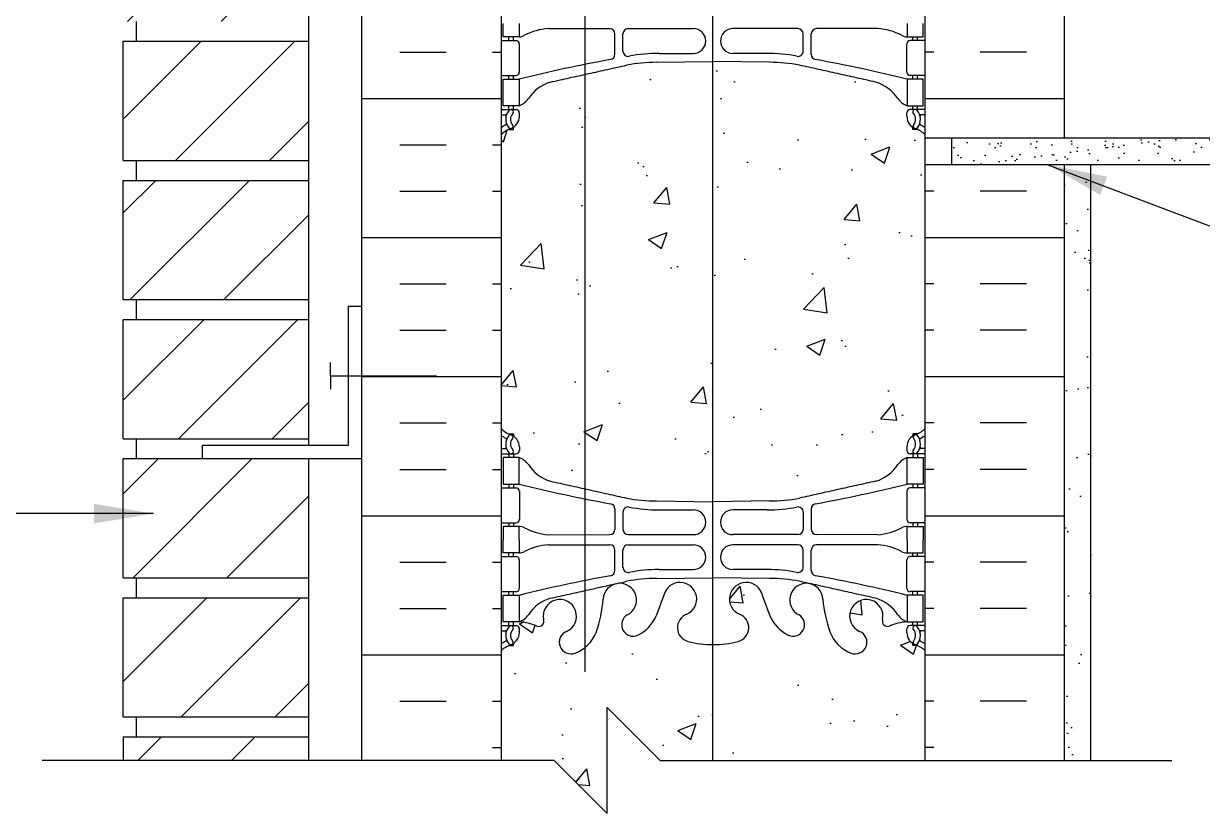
# Model space of a CAD drawing. Header units: inches. Extents: x 170.9 to 228.2, y 99.5 to 181.2.
# Drawn here: x 183.53 to 205.76, y 134.2 to 149.1 of the extents above; entities that cross this region are included whole.
import ezdxf

# ---------------------------------------------------------------- set-up
doc = ezdxf.new("R2010")
doc.units = ezdxf.units.IN
doc.header["$LTSCALE"] = 0.5
doc.header["$MEASUREMENT"] = 0
for name, color, linetype in [('HATCH', 12, 'Continuous'), ('line25', 2, 'Continuous'), ('LINE3', 3, 'Continuous'), ('LINE50', 5, 'Continuous'), ('LINE9', 9, 'Continuous'), ('TEXT', 4, 'Continuous'), ('Web_Edge', 9, 'Continuous')]:
    doc.layers.add(name, color=color, linetype=linetype)
doc.styles.add('DIM', font='romans.shx', dxfattribs={"width": 0.7})
doc.dimstyles.new('ext_12', dxfattribs={"dimscale": 12, "dimtxt": 0.075, "dimasz": 0.09375, "dimexe": 0.09375, "dimexo": 0.0625, "dimgap": 0.0625, "dimtad": 1, "dimdec": 1, "dimzin": 2, "dimdsep": 46, "dimlunit": 4, "dimtxsty": 'DIM', "dimcen": 0.09, "dimdle": 0.09375, "dimclrt": 4, "dimadec": 0, "dimazin": 0, "dimtfac": 1, "dimtdec": 1, "dimtmove": 2, "dimatfit": 3, "dimfxl": 1, "dimfrac": 2, "dimtolj": 1, "dimtzin": 0, "dimarcsym": 0})

msp = doc.modelspace()

# ---------------------------------------------------------------- hatches: boundary and pattern name
at = {"layer": 'HATCH'}
h = msp.add_hatch(dxfattribs=at)
h.set_pattern_fill('AR-CONC', color=256, scale=0.5)
h.set_pattern_definition([(50, (0, 0), (3.5863, -0.31376), [0.375, -4.125]), (355, (0, 0), (-0.693757, 3.76096), [0.3, -3.3]), (100.4514, (0.299, -0.026), (2.892544, 3.4472), [0.3187, -3.50571]), (46.1842, (0, 1), (5.33621, -0.827596), [0.5625, -6.1875]), (96.6356, (0.4447, 0.931), (4.67331, 4.87059), [0.47805, -5.25857]), (351.1842, (0, 1), (4.67331, 4.87059), [0.45, -4.95]), (21, (0.5, 0.75), (2.984535, -2.013094), [0.375, -4.125]), (326, (0.5, 0.75), (1.216577, 3.62575), [0.3, -3.3]), (71.4514, (0.7487, 0.5822), (4.20111, 1.612656), [0.3187, -3.50571]), (37.5, (0, 0), (0.060799, 1.664469), [0, -3.26, 0, -3.35, 0, -3.3125]), (7.5, (0, 0), (1.315348, 1.972059), [0, -1.91, 0, -3.185, 0, -1.2625]), (327.5, (-1.115, 0), (2.669112, -0.1127744), [0, -1.25, 0, -3.9, 0, -5.175]), (317.5, (-1.615, 0), (2.91593, 0.500525), [0, -1.625, 0, -2.59, 0, -3.675])])
edge = h.paths.add_edge_path()
edge.add_line((200.531, 180.198), (195.531, 180.198))
edge.add_line((195.531, 180.198), (194.531, 181.198))
edge.add_line((194.531, 181.198), (194.531, 179.198))
edge.add_line((194.531, 179.198), (193.531, 180.198))
edge.add_line((193.531, 180.198), (192.531, 180.198))
edge.add_line((192.531, 180.198), (192.531, 177.39))
edge.add_arc((192.877, 177.751), 0.5, 226.2109, 246.4218)
edge.add_line((192.677, 177.293), (192.767, 177.293))
edge.add_line((192.767, 177.293), (192.767, 177.251))
edge.add_arc((192.627, 177.044), 0.25, 0, 55.9442, ccw=False)
edge.add_line((192.877, 177.044), (192.877, 176.976))
edge.add_arc((192.814, 176.976), 0.0625, -90, 0, ccw=False)
edge.add_line((192.814, 176.914), (192.767, 176.914))
edge.add_line((192.767, 176.914), (192.767, 176.844))
edge.add_line((192.767, 176.844), (192.872, 176.844))
edge.add_arc((192.749, 176.501), 0.364, 32.0424, 70.3387, ccw=False)
edge.add_arc((193.672, 177.112), 0.743, 214.228, 253.8107)
edge.add_spline(control_points=[(193.465, 176.398), (194.902, 176.078)], knot_values=[0, 0, 1, 1], degree=1, periodic=0)
edge.add_arc((195.459, 179.009), 2.984, 259.2546, 270.0995)
edge.add_line((195.464, 176.026), (196.531, 176.01))
edge.add_line((196.531, 176.01), (197.597, 176.026))
edge.add_arc((197.602, 179.009), 2.984, 269.9005, 280.7454)
edge.add_spline(control_points=[(198.159, 176.078), (199.596, 176.398)], knot_values=[0, 0, 1, 1], degree=1, periodic=0)
edge.add_arc((199.389, 177.112), 0.743, 286.1893, 325.772)
edge.add_arc((200.312, 176.501), 0.364, 109.6613, 147.9576, ccw=False)
edge.add_line((200.19, 176.844), (200.295, 176.844))
edge.add_line((200.295, 176.844), (200.295, 176.914))
edge.add_line((200.295, 176.914), (200.247, 176.914))
edge.add_arc((200.247, 176.976), 0.0625, 180, 270, ccw=False)
edge.add_line((200.185, 176.976), (200.185, 177.044))
edge.add_arc((200.435, 177.044), 0.25, 124.0558, 180, ccw=False)
edge.add_line((200.295, 177.251), (200.295, 177.293))
edge.add_line((200.295, 177.293), (200.385, 177.293))
edge.add_arc((200.185, 177.751), 0.5, 293.5782, 313.7891)
edge.add_line((200.531, 177.39), (200.531, 180.198))
h.paths.add_polyline_path([(200.346, 170.699, -0.6), (200.446, 170.699), (200.531, 170.438), (200.531, 171.198), (200.531, 173.198, 0.088416), (200.385, 173.295), (200.295, 173.295), (200.295, 173.337, -0.249069), (200.185, 173.544), (200.185, 173.611, -0.414214), (200.247, 173.674), (200.295, 173.674), (200.295, 173.744), (200.19, 173.744, 0.085348), (199.86, 173.668, -0.669601), (199.728, 173.788, 2.087231), (199.294, 173.564, -1), (199.13, 173.155, -0.21345), (198.738, 173.544, -0.068226), (198.602, 174.172, 1.753171), (198.151, 173.876, -0.940793), (197.948, 173.492, -0.173075), (197.602, 173.859), (197.459, 174.246, 1.612474), (197.028, 173.886, -0.734872), (197.005, 173.375, -0.068475), (196.531, 173.313, -0.068475), (196.056, 173.375, -0.734872), (196.033, 173.886, 1.612474), (195.602, 174.246), (195.459, 173.859, -0.173075), (195.113, 173.492, -0.940793), (194.91, 173.876, 1.753171), (194.459, 174.172, -0.068226), (194.323, 173.544, -0.21345), (193.931, 173.155, -1), (193.767, 173.564, 2.087231), (193.334, 173.788, -0.669601), (193.201, 173.668, 0.085348), (192.872, 173.744), (192.767, 173.744), (192.767, 173.674), (192.814, 173.674, -0.414214), (192.877, 173.611), (192.877, 173.544, -0.249069), (192.767, 173.337), (192.767, 173.295), (192.677, 173.295, 0.088416), (192.531, 173.198), (192.531, 171.198), (192.531, 170.438), (192.616, 170.699, -0.6), (192.716, 170.699), (192.765, 170.549), (192.891, 170.549, -0.414214), (192.941, 170.499), (192.941, 170.469), (193.041, 170.469), (193.041, 168.867, -0.380397), (193.334, 168.572, 2.087231), (193.767, 168.797, -1), (193.931, 169.206, -0.21345), (194.323, 168.816, -0.068226), (194.459, 168.189, 1.753171), (194.91, 168.485, -0.940793), (195.113, 168.868, -0.173075), (195.459, 168.502), (195.602, 168.115, 1.612474), (196.033, 168.474, -0.734872), (196.056, 168.986, -0.068475), (196.531, 169.048, -0.068475), (197.005, 168.986, -0.734872), (197.028, 168.474, 1.612474), (197.459, 168.115), (197.602, 168.502, -0.173075), (197.948, 168.868, -0.940793), (198.151, 168.485, 1.753171), (198.602, 168.189, -0.068226), (198.738, 168.816, -0.21345), (199.13, 169.206, -1), (199.294, 168.797, 2.087231), (199.728, 168.572, -0.380392), (200.021, 168.867), (200.021, 170.469), (200.121, 170.469), (200.121, 170.499, -0.414214), (200.171, 170.549), (200.297, 170.549)])
h.paths.add_polyline_path([(212.178, 163.688), (200.531, 163.688, 0.108896), (200.49, 163.651, 0.520567), (200.243, 163.651, 0.44555), (200.031, 163.636, 0.44555), (199.818, 163.651, 0.520567), (199.571, 163.651, 0.520567), (199.36, 163.651, 0.520567), (198.994, 163.651, 0.520567), (198.804, 163.651, 0.449497), (198.484, 163.681, 1.097989), (198.442, 163.651, 0.529424), (198.073, 163.656, 0.520567), (197.883, 163.656, 0.520567), (197.531, 163.649, 0.520567), (197.179, 163.656, 0.520567), (196.989, 163.656, 0.529424), (196.619, 163.651, 1.097989), (196.577, 163.681, 0.449497), (196.257, 163.651, 0.520567), (196.067, 163.651, 0.520567), (195.701, 163.651, 0.520567), (195.49, 163.651, 0.520567), (195.243, 163.651, 0.44555), (195.031, 163.636, 0.520567), (194.679, 163.643, 0.520567), (194.489, 163.643, 0.529424), (194.119, 163.638, 1.097989), (194.077, 163.669, 0.449497), (193.757, 163.638, 0.520567), (193.567, 163.638, 0.520567), (193.201, 163.638, 0.36457), (193.041, 163.681), (193.041, 162.51), (193.161, 162.31), (193.161, 162.198), (193.161, 162.085), (193.041, 161.885), (193.041, 160.483, -0.36457), (193.201, 160.44, -0.520567), (193.567, 160.44, -0.520567), (193.757, 160.44, -0.449497), (194.077, 160.47, -0.974643), (194.123, 160.445, -0.520567), (194.489, 160.445, -0.520567), (194.679, 160.445, -0.520567), (195.031, 160.438, -0.44555), (195.243, 160.452, -0.520567), (195.49, 160.452, -0.520567), (195.701, 160.452, -0.520567), (196.067, 160.452, -0.520567), (196.257, 160.452, -0.449497), (196.577, 160.483, -0.974643), (196.623, 160.457, -0.520567), (196.989, 160.457, -0.520567), (197.179, 160.457, -0.520567), (197.531, 160.45, -0.520567), (197.883, 160.457, -0.520567), (198.073, 160.457, -0.520567), (198.439, 160.457, -0.974643), (198.484, 160.483, -0.449497), (198.804, 160.452, -0.520567), (198.994, 160.452, -0.520567), (199.36, 160.452, -0.520567), (199.571, 160.452, -0.520567), (199.818, 160.452, -0.44555), (200.031, 160.438, -0.44555), (200.243, 160.452, -0.520567), (200.49, 160.452, -0.108896), (200.531, 160.49), (200.531, 160.938), (212.178, 160.938), (212.178, 161.054), (213.178, 162.054), (211.178, 162.054), (212.178, 163.054)])
h.paths.add_polyline_path([(200.021, 163.979, 0.268138), (199.859, 164.127), (193.202, 164.127, 0.268156), (193.041, 163.979), (193.041, 163.681, -0.36457), (193.201, 163.638, -0.520567), (193.567, 163.638, -0.520567), (193.757, 163.638, -0.449497), (194.077, 163.669, -0.974643), (194.123, 163.643, -0.520567), (194.489, 163.643, -0.520567), (194.679, 163.643, -0.520567), (195.031, 163.636, -0.44555), (195.243, 163.651, -0.520567), (195.49, 163.651, -0.520567), (195.701, 163.651, -0.520567), (196.067, 163.651, -0.520567), (196.257, 163.651, -0.449497), (196.577, 163.681, -0.974643), (196.623, 163.656, -0.520567), (196.989, 163.656, -0.520567), (197.179, 163.656, -0.520567), (197.531, 163.649, -0.520567), (197.883, 163.656, -0.520567), (198.073, 163.656, -0.520567), (198.439, 163.656, -0.974643), (198.484, 163.681, -0.449497), (198.804, 163.651, -0.520567), (198.994, 163.651, -0.520567), (199.36, 163.651, -0.520567), (199.571, 163.651, -0.520567), (199.818, 163.651, -0.4142), (200.021, 163.648)])
h.paths.add_polyline_path([(196.454, 164.689), (196.454, 165.53, 0.225652), (196.079, 165.905), (193.416, 165.905, 0.225652), (193.041, 165.53), (193.041, 164.689, 0.225652), (193.416, 164.314), (196.079, 164.314, 0.225652)])
h.paths.add_polyline_path([(200.021, 165.53, 0.225652), (199.646, 165.905), (196.982, 165.905, 0.225652), (196.607, 165.53), (196.607, 164.689, 0.225652), (196.982, 164.314), (199.646, 164.314, 0.225652), (200.021, 164.689)])
h.paths.add_polyline_path([(200.021, 167.312, 0.225652), (199.646, 167.687), (196.982, 167.687, 0.225652), (196.607, 167.312), (196.607, 166.471, 0.225652), (196.982, 166.096), (199.646, 166.096, 0.225652), (200.021, 166.471)])
h.paths.add_polyline_path([(196.454, 167.312, 0.225652), (196.079, 167.687), (193.416, 167.687, 0.225652), (193.041, 167.312), (193.041, 166.471, 0.225652), (193.416, 166.096), (196.079, 166.096, 0.225652), (196.454, 166.471)])
h.paths.add_polyline_path([(196.454, 157.924, 0.225652), (196.079, 158.299), (193.416, 158.299, 0.225652), (193.041, 157.924), (193.041, 157.084, 0.225652), (193.416, 156.709), (196.079, 156.709, 0.225652), (196.454, 157.084)])
h.paths.add_polyline_path([(196.454, 158.865), (196.454, 159.706, 0.225652), (196.079, 160.081), (193.416, 160.081, 0.225652), (193.041, 159.706), (193.041, 158.865, 0.225652), (193.416, 158.49), (196.079, 158.49, 0.225652)])
h.paths.add_polyline_path([(200.021, 159.706, 0.225652), (199.646, 160.081), (196.982, 160.081, 0.225652), (196.607, 159.706), (196.607, 158.865, 0.225652), (196.982, 158.49), (199.646, 158.49, 0.225652), (200.021, 158.865)])
h.paths.add_polyline_path([(200.021, 157.924, 0.225652), (199.646, 158.299), (196.982, 158.299, 0.225652), (196.607, 157.924), (196.607, 157.084, 0.225652), (196.982, 156.709), (199.646, 156.709, 0.225652), (200.021, 157.084)])
h.paths.add_polyline_path([(200.531, 153.198), (200.531, 153.957), (200.446, 153.696, -0.6), (200.346, 153.696), (200.297, 153.846), (200.171, 153.846, -0.414214), (200.121, 153.896), (200.121, 153.926), (200.021, 153.926), (200.021, 155.528, -0.380392), (199.728, 155.823, 2.087231), (199.294, 155.598, -1), (199.13, 155.19, -0.21345), (198.738, 155.579, -0.069923), (198.601, 156.223, 1.702394), (198.151, 155.91, -0.940793), (197.948, 155.527, -0.173075), (197.602, 155.893), (197.459, 156.28, 1.612474), (197.028, 155.921, -0.734872), (197.005, 155.41, -0.068475), (196.531, 155.348, -0.068475), (196.056, 155.41, -0.734872), (196.033, 155.921, 1.612474), (195.602, 156.28), (195.459, 155.893, -0.173075), (195.113, 155.527, -0.940793), (194.91, 155.91, 1.702394), (194.46, 156.223, -0.069923), (194.323, 155.579, -0.21345), (193.931, 155.19, -1), (193.767, 155.598, 2.087231), (193.334, 155.823, -0.380397), (193.041, 155.528), (193.041, 153.926), (192.941, 153.926), (192.941, 153.896, -0.414214), (192.891, 153.846), (192.765, 153.846), (192.716, 153.696, -0.6), (192.616, 153.696), (192.531, 153.957), (192.531, 153.198), (192.531, 151.198, 0.088416), (192.677, 151.1), (192.767, 151.1), (192.767, 151.059, -0.249069), (192.877, 150.851), (192.877, 150.784, -0.414214), (192.814, 150.721), (192.767, 150.721), (192.767, 150.651), (192.872, 150.651, 0.085348), (193.201, 150.727, -0.669601), (193.334, 150.607, 2.087231), (193.767, 150.831, -1), (193.931, 151.24, -0.21345), (194.323, 150.851, -0.069923), (194.46, 150.207, 1.702394), (194.91, 150.52, -0.940793), (195.113, 150.903, -0.173075), (195.459, 150.536), (195.602, 150.149, 1.612474), (196.033, 150.509, -0.734872), (196.056, 151.02, -0.068475), (196.531, 151.082, -0.068475), (197.005, 151.02, -0.734872), (197.028, 150.509, 1.612474), (197.459, 150.149), (197.602, 150.536, -0.173075), (197.948, 150.903, -0.940793), (198.151, 150.52, 1.702394), (198.601, 150.207, -0.069923), (198.738, 150.851, -0.21345), (199.13, 151.24, -1), (199.294, 150.831, 2.087231), (199.728, 150.607, -0.669601), (199.86, 150.727, 0.085348), (200.19, 150.651), (200.295, 150.651), (200.295, 150.721), (200.247, 150.721, -0.414214), (200.185, 150.784), (200.185, 150.851, -0.249069), (200.295, 151.059), (200.295, 151.1), (200.385, 151.1, 0.088416), (200.531, 151.198)])
h.paths.add_polyline_path([(200.531, 137.266, 0.088416), (200.385, 137.364), (200.295, 137.364), (200.295, 137.405, -0.249069), (200.185, 137.613), (200.185, 137.68, -0.414214), (200.247, 137.743), (200.295, 137.743), (200.295, 137.813), (200.19, 137.813, 0.085348), (199.86, 137.737, -0.669601), (199.728, 137.857, 2.087231), (199.294, 137.633, -1), (199.13, 137.224, -0.21345), (198.738, 137.613, -0.069923), (198.601, 138.257, 1.702394), (198.151, 137.944, -0.940793), (197.948, 137.561, -0.173075), (197.602, 137.928), (197.459, 138.315, 1.612474), (197.028, 137.955, -0.734872), (197.005, 137.444, -0.068475), (196.531, 137.382, -0.068475), (196.056, 137.444, -0.734872), (196.033, 137.955, 1.612474), (195.602, 138.315), (195.459, 137.928, -0.173075), (195.113, 137.561, -0.940793), (194.91, 137.944, 1.702394), (194.46, 138.257, -0.069923), (194.323, 137.613, -0.21345), (193.931, 137.224, -1), (193.767, 137.633, 2.087231), (193.334, 137.857, -0.669601), (193.201, 137.737, 0.085348), (192.872, 137.813), (192.767, 137.813), (192.767, 137.743), (192.814, 137.743, -0.414214), (192.877, 137.68), (192.877, 137.613, -0.249069), (192.767, 137.405), (192.767, 137.364), (192.677, 137.364, 0.088416), (192.531, 137.266), (192.531, 135.198), (193.531, 135.198), (194.531, 134.198), (194.531, 136.198), (195.531, 135.198), (200.531, 135.198)])
h.paths.add_polyline_path([(219.738, 163.688), (213.178, 163.688), (213.178, 163.449), (212.178, 162.449), (214.178, 162.449), (213.178, 161.449), (213.178, 160.938), (213.576, 160.938), (215.987, 160.938, -0.679626), (215.987, 161.438), (216.421, 161.56, 0.684458), (216.421, 162.06), (216.098, 162.06), (216.098, 162.185), (216.442, 162.185, -0.714868), (216.46, 161.442), (216.029, 161.32, 0.616244), (216.015, 161.063), (216.483, 161.063, -0.207325), (216.829, 160.938), (219.738, 160.938)])
h = msp.add_hatch(dxfattribs=at)
h.set_pattern_fill('ANSI31', color=256, scale=10, style=0)
h.set_pattern_definition([(45, (199.9681, 170.6976), (-0.883883, 0.883883), [])])
h.paths.add_polyline_path([(188.906, 180.198), (185.406, 180.198), (185.406, 178.018), (188.906, 178.018)])
h.paths.add_polyline_path([(188.906, 177.643), (185.406, 177.643), (185.406, 175.393), (188.906, 175.393)])
h.paths.add_polyline_path([(188.906, 175.018), (185.406, 175.018), (185.406, 172.768), (188.906, 172.768)])
h.paths.add_polyline_path([(188.906, 172.393), (185.406, 172.393), (185.406, 170.143), (188.906, 170.143)])
h.paths.add_polyline_path([(188.906, 169.768), (185.406, 169.768), (185.406, 167.518), (188.906, 167.518)])
h.paths.add_polyline_path([(188.906, 167.143), (186.896, 167.143), (185.406, 167.143), (185.406, 164.893), (188.906, 164.893)])
h.paths.add_polyline_path([(188.906, 164.518), (185.406, 164.518), (185.406, 162.268), (188.906, 162.268)])
h.paths.add_polyline_path([(188.906, 161.893), (185.406, 161.893), (185.406, 159.643), (188.906, 159.643)])
h.paths.add_polyline_path([(188.906, 159.268), (185.406, 159.268), (185.406, 157.018), (188.906, 157.018)])
h.paths.add_polyline_path([(188.906, 156.643), (185.406, 156.643), (185.406, 154.393), (188.906, 154.393)])
h.paths.add_polyline_path([(188.906, 154.018), (186.896, 154.018), (185.406, 154.018), (185.406, 151.768), (188.906, 151.768)])
h.paths.add_polyline_path([(188.906, 151.393), (185.406, 151.393), (185.406, 149.143), (188.906, 149.143)])
h.paths.add_polyline_path([(188.906, 148.768), (185.406, 148.768), (185.406, 146.518), (188.906, 146.518)])
h.paths.add_polyline_path([(188.906, 146.143), (185.406, 146.143), (185.406, 143.893), (188.906, 143.893)])
h.paths.add_polyline_path([(188.906, 143.518), (185.406, 143.518), (185.406, 141.268), (188.906, 141.268)])
h.paths.add_polyline_path([(188.906, 140.893), (185.406, 140.893), (185.406, 138.643), (188.906, 138.643)])
h.paths.add_polyline_path([(188.906, 138.268), (185.406, 138.268), (185.406, 136.018), (188.906, 136.018)])
h.paths.add_polyline_path([(188.906, 135.643), (185.406, 135.643), (185.406, 135.198), (188.906, 135.198)])
h = msp.add_hatch(dxfattribs=at)
h.set_pattern_fill('INSUL', color=256, scale=7, style=0)
h.set_pattern_definition([(0, (-2733.631, -261.812), (0, 2.625), []), (0, (-2733.631, -260.937), (0, 2.625), [0.875, -0.875]), (0, (-2733.631, -260.062), (0, 2.625), [0.875, -0.875])])
h.paths.add_polyline_path([(189.906, 135.198), (190.343, 135.198), (190.343, 135.698), (191.843, 135.698), (191.843, 135.198), (192.531, 135.198), (192.531, 153.198), (191.843, 153.198), (191.843, 153.698), (190.343, 153.698), (190.343, 153.198), (189.906, 153.198)])
h = msp.add_hatch(dxfattribs=at)
h.set_pattern_fill('INSUL', color=256, scale=7, style=0)
h.set_pattern_definition([(180, (3126.6922, -261.812), (0, 2.625), []), (180, (3126.6922, -260.937), (0, 2.625), [0.875, -0.875]), (180, (3126.6922, -260.062), (0, 2.625), [0.875, -0.875])])
h.paths.add_polyline_path([(200.531, 146.938), (203.156, 146.938), (203.156, 153.198), (202.718, 153.198), (202.718, 153.698), (201.218, 153.698), (201.218, 153.198), (200.531, 153.198)])
h.paths.add_polyline_path([(203.156, 146.438), (200.531, 146.438), (200.531, 135.198), (201.218, 135.198), (201.218, 135.698), (202.718, 135.698), (202.718, 135.198), (203.156, 135.198)])
h = msp.add_hatch(dxfattribs=at)
h.set_pattern_fill('AR-CONC', color=256, scale=0.5)
edge = h.paths.add_edge_path()
edge.add_arc((200.185, 146.644), 0.5, 46.2109, 66.4218)
edge.add_line((200.385, 147.103), (200.295, 147.103))
edge.add_line((200.295, 147.103), (200.295, 147.144))
edge.add_arc((200.435, 147.351), 0.25, 180, 235.9442, ccw=False)
edge.add_line((200.185, 147.351), (200.185, 147.419))
edge.add_arc((200.247, 147.419), 0.0625, 90, 180, ccw=False)
edge.add_line((200.247, 147.481), (200.295, 147.481))
edge.add_line((200.295, 147.481), (200.295, 147.551))
edge.add_line((200.295, 147.551), (200.19, 147.551))
edge.add_arc((200.312, 147.894), 0.364, 214.9775, 250.3387, ccw=False)
edge.add_arc((199.389, 147.283), 0.743, 32.7919, 73.8107)
edge.add_spline(control_points=[(199.596, 147.997), (198.159, 148.317)], knot_values=[0, 0, 1, 1], degree=1, periodic=0)
edge.add_arc((197.602, 145.386), 2.984, 79.2546, 90.0995)
edge.add_line((197.597, 148.37), (196.531, 148.385))
edge.add_line((196.531, 148.385), (195.464, 148.37))
edge.add_arc((195.459, 145.386), 2.984, 89.9005, 100.7454)
edge.add_spline(control_points=[(194.902, 148.317), (193.465, 147.997)], knot_values=[0, 0, 1, 1], degree=1, periodic=0)
edge.add_arc((193.672, 147.283), 0.743, 106.1893, 147.2081)
edge.add_arc((192.749, 147.894), 0.364, 289.6613, 325.0225, ccw=False)
edge.add_line((192.872, 147.551), (192.767, 147.551))
edge.add_line((192.767, 147.551), (192.767, 147.481))
edge.add_line((192.767, 147.481), (192.814, 147.481))
edge.add_arc((192.814, 147.419), 0.0625, 0, 90, ccw=False)
edge.add_line((192.877, 147.419), (192.877, 147.351))
edge.add_arc((192.627, 147.351), 0.25, 304.0558, 360, ccw=False)
edge.add_line((192.767, 147.144), (192.767, 147.103))
edge.add_line((192.767, 147.103), (192.677, 147.103))
edge.add_arc((192.877, 146.644), 0.5, 113.5782, 133.7891)
edge.add_line((192.531, 147.005), (192.531, 141.459))
edge.add_arc((192.877, 141.82), 0.5, 226.2109, 246.4218)
edge.add_line((192.677, 141.361), (192.767, 141.361))
edge.add_line((192.767, 141.361), (192.767, 141.32))
edge.add_arc((192.627, 141.113), 0.25, 0, 55.9442, ccw=False)
edge.add_line((192.877, 141.113), (192.877, 141.045))
edge.add_arc((192.814, 141.045), 0.0625, -90, 0, ccw=False)
edge.add_line((192.814, 140.983), (192.767, 140.983))
edge.add_line((192.767, 140.983), (192.767, 140.913))
edge.add_line((192.767, 140.913), (192.872, 140.913))
edge.add_arc((192.749, 140.57), 0.364, 34.9775, 70.3387, ccw=False)
edge.add_arc((193.672, 141.181), 0.743, 212.7919, 253.8107)
edge.add_spline(control_points=[(193.465, 140.467), (194.902, 140.147)], knot_values=[0, 0, 1, 1], degree=1, periodic=0)
edge.add_arc((195.459, 143.078), 2.984, 259.2546, 270.0995)
edge.add_line((195.464, 140.094), (196.531, 140.079))
edge.add_line((196.531, 140.079), (197.597, 140.094))
edge.add_arc((197.602, 143.078), 2.984, 269.9005, 280.7454)
edge.add_spline(control_points=[(198.159, 140.147), (199.596, 140.467)], knot_values=[0, 0, 1, 1], degree=1, periodic=0)
edge.add_arc((199.389, 141.181), 0.743, 286.1893, 327.2081)
edge.add_arc((200.312, 140.57), 0.364, 109.6613, 145.0225, ccw=False)
edge.add_line((200.19, 140.913), (200.295, 140.913))
edge.add_line((200.295, 140.913), (200.295, 140.983))
edge.add_line((200.295, 140.983), (200.247, 140.983))
edge.add_arc((200.247, 141.045), 0.0625, 180, 270, ccw=False)
edge.add_line((200.185, 141.045), (200.185, 141.113))
edge.add_arc((200.435, 141.113), 0.25, 124.0558, 180, ccw=False)
edge.add_line((200.295, 141.32), (200.295, 141.361))
edge.add_line((200.295, 141.361), (200.385, 141.361))
edge.add_arc((200.185, 141.82), 0.5, 293.5782, 313.7891)
edge.add_line((200.531, 141.459), (200.531, 147.005))
h = msp.add_hatch(dxfattribs=at)
h.set_pattern_fill('AR-SAND', color=256, scale=0.25, style=0)
h.set_pattern_definition([(37.5, (138.70867, 53.38117), (-0.0157483, 0.481706), [0, -0.38, 0, -0.425, 0, -0.40625]), (7.5, (138.7087, 53.3812), (0.4424442, 0.7055365), [0, -0.205, 0, -0.3425, 0, -0.13125]), (327.5, (138.40117, 53.38117), (0.7785355, 0.0014148), [0, -0.125, 0, -0.45, 0, -0.5875]), (317.5, (138.4012, 53.3812), (0.7515317, 0.219419), [0, -0.0625, 0, -0.295, 0, -0.3375])])
h.paths.add_polyline_path([(219.738, 146.438), (219.738, 146.938), (201.031, 146.938), (201.031, 146.438)])
h = msp.add_hatch(dxfattribs=at)
h.set_pattern_fill('AR-SAND', color=256, scale=0.5, style=0)
h.set_pattern_definition([(37.5, (84.0462, -34.035), (-0.0314967, 0.963412), [0, -0.76, 0, -0.85, 0, -0.8125]), (7.5, (84.0462, -34.035), (0.884888, 1.411073), [0, -0.41, 0, -0.685, 0, -0.2625]), (327.5, (83.4312, -34.035), (1.557071, 0.0028295), [0, -0.25, 0, -0.9, 0, -1.175]), (317.5, (83.4312, -34.035), (1.503063, 0.438838), [0, -0.125, 0, -0.59, 0, -0.675])])
h.paths.add_polyline_path([(203.656, 146.438), (203.156, 146.438), (203.156, 143.508), (203.656, 142.559)])
h.paths.add_polyline_path([(203.656, 142.559), (203.156, 143.508), (203.156, 135.198), (203.656, 135.198)])

# ---------------------------------------------------------------- linework, layer by layer
at = {"layer": 'line25'}
for p, q in [((188.906, 141.143), (188.906, 154.018)), ((192.531, 153.198), (192.531, 135.198)), ((200.531, 135.198), (200.531, 153.198)), ((185.656, 148.768), (185.656, 149.143)), ((185.406, 146.518), (185.406, 148.768)), ((185.406, 148.768), (188.906, 148.768)), ((201.031, 146.438), (201.031, 146.938)), ((185.406, 146.518), (188.906, 146.518)), ((185.656, 146.143), (185.656, 146.518)), ((185.406, 143.893), (185.406, 146.143)), ((185.406, 146.143), (188.906, 146.143)), ((185.406, 143.893), (188.906, 143.893)), ((185.656, 143.518), (185.656, 143.893)), ((185.406, 141.268), (185.406, 143.518)), ((185.406, 143.518), (188.906, 143.518)), ((185.406, 141.268), (188.906, 141.268)), ((185.656, 140.893), (185.656, 141.268)), ((185.406, 138.643), (185.406, 140.893)), ((185.406, 140.893), (188.906, 140.893)), ((188.906, 135.198), (188.906, 140.893)), ((185.406, 138.643), (188.906, 138.643)), ((185.656, 138.268), (185.656, 138.643)), ((185.406, 138.268), (188.906, 138.268)), ((185.406, 136.018), (185.406, 138.268)), ((185.406, 136.018), (188.906, 136.018)), ((185.656, 135.643), (185.656, 136.018)), ((185.406, 135.643), (185.406, 135.198)), ((185.406, 135.643), (188.906, 135.643))]:
    msp.add_line(p, q, dxfattribs=at)
at = {"layer": 'LINE3'}
for p, q in [((194.114, 179.614), (194.114, 136.867)), ((196.519, 158.438), (196.519, 135.198))]:
    msp.add_line(p, q, dxfattribs=at)
at = {"layer": 'LINE50'}
for p, q in [((189.906, 135.198), (189.906, 153.198)), ((189.906, 135.198), (189.906, 153.198)), ((203.156, 146.938), (203.156, 153.198)), ((203.156, 135.198), (203.156, 146.438))]:
    msp.add_line(p, q, dxfattribs=at)
at = {"layer": 'LINE9'}
for p, q in [((219.738, 146.938), (200.531, 146.938)), ((219.738, 146.438), (200.531, 146.438)), ((203.656, 135.198), (203.656, 146.438)), ((189.646, 143.768), (189.896, 143.768)), ((189.646, 143.768), (189.646, 141.143)), ((189.313, 142.456), (189.313, 142.706)), ((189.313, 142.456), (189.313, 142.206)), ((189.313, 142.456), (191.313, 142.456)), ((189.646, 141.143), (186.896, 141.143)), ((186.896, 141.143), (186.896, 140.893)), ((186.896, 140.893), (189.896, 140.893)), ((194.531, 134.198), (194.531, 136.198)), ((194.531, 136.198), (195.531, 135.198)), ((193.531, 135.198), (183.876, 135.198)), ((193.531, 135.198), (194.531, 134.198)), ((195.531, 135.198), (205.185, 135.198))]:
    msp.add_line(p, q, dxfattribs=at)
at = {"layer": 'Web_Edge'}
for p, q in [((193.424, 149.007), (194.579, 149.006)), ((194.931, 149.006), (196.158, 149.006)), ((198.13, 149.006), (196.903, 149.006)), ((199.637, 149.007), (198.482, 149.006)), ((192.531, 148.781), (192.814, 148.781)), ((192.677, 148.781), (192.677, 148.851)), ((192.767, 148.781), (192.767, 148.851)), ((194.679, 148.521), (194.679, 148.906)), ((194.831, 148.583), (194.831, 148.906)), ((198.23, 148.583), (198.23, 148.906)), ((198.383, 148.521), (198.383, 148.906)), ((200.531, 148.781), (200.247, 148.781)), ((200.295, 148.781), (200.295, 148.851)), ((200.385, 148.781), (200.385, 148.851)), ((192.877, 148.184), (192.877, 148.719)), ((195.511, 148.537), (196.158, 148.537)), ((197.55, 148.537), (196.903, 148.537)), ((200.185, 148.184), (200.185, 148.719)), ((195.464, 148.37), (196.531, 148.385)), ((197.597, 148.37), (196.531, 148.385)), ((192.531, 148.121), (192.814, 148.121)), ((192.677, 148.051), (192.677, 148.121)), ((192.767, 148.051), (192.767, 148.121)), ((200.531, 148.121), (200.247, 148.121)), ((200.295, 148.051), (200.295, 148.121)), ((200.385, 148.051), (200.385, 148.121)), ((192.531, 147.481), (192.814, 147.481)), ((192.677, 147.481), (192.677, 147.551)), ((192.767, 147.481), (192.767, 147.551)), ((192.877, 147.351), (192.877, 147.419)), ((200.185, 147.351), (200.185, 147.419)), ((200.531, 147.481), (200.247, 147.481)), ((200.295, 147.481), (200.295, 147.551)), ((200.385, 147.481), (200.385, 147.551)), ((192.531, 147.381), (192.609, 147.381)), ((200.531, 147.381), (200.453, 147.381)), ((192.677, 147.103), (192.767, 147.103)), ((192.767, 147.103), (192.767, 147.144)), ((200.295, 147.103), (200.295, 147.144)), ((200.385, 147.103), (200.295, 147.103)), ((192.677, 141.361), (192.767, 141.361)), ((192.767, 141.361), (192.767, 141.32)), ((200.385, 141.361), (200.295, 141.361)), ((200.295, 141.361), (200.295, 141.32)), ((192.531, 141.083), (192.609, 141.083)), ((192.531, 140.983), (192.814, 140.983)), ((192.677, 140.983), (192.677, 140.913)), ((192.767, 140.983), (192.767, 140.913)), ((192.877, 141.113), (192.877, 141.045)), ((200.185, 141.113), (200.185, 141.045)), ((200.531, 140.983), (200.247, 140.983)), ((200.295, 140.983), (200.295, 140.913)), ((200.385, 140.983), (200.385, 140.913)), ((200.531, 141.083), (200.453, 141.083)), ((192.531, 140.343), (192.814, 140.343)), ((192.677, 140.413), (192.677, 140.343)), ((192.767, 140.413), (192.767, 140.343)), ((200.531, 140.343), (200.247, 140.343)), ((200.295, 140.413), (200.295, 140.343)), ((200.385, 140.413), (200.385, 140.343)), ((192.877, 140.28), (192.877, 139.745)), ((195.464, 140.094), (196.531, 140.079)), ((197.597, 140.094), (196.531, 140.079)), ((200.185, 140.28), (200.185, 139.745)), ((194.679, 139.943), (194.679, 139.558)), ((194.831, 139.881), (194.831, 139.558)), ((195.511, 139.927), (196.158, 139.927)), ((197.55, 139.927), (196.903, 139.927)), ((198.23, 139.881), (198.23, 139.558)), ((198.383, 139.943), (198.383, 139.558)), ((192.531, 139.683), (192.814, 139.683)), ((192.677, 139.683), (192.677, 139.613)), ((192.767, 139.683), (192.767, 139.613)), ((200.531, 139.683), (200.247, 139.683)), ((200.295, 139.683), (200.295, 139.613)), ((200.385, 139.683), (200.385, 139.613)), ((193.424, 139.457), (194.579, 139.458)), ((194.931, 139.458), (196.158, 139.458)), ((198.13, 139.458), (196.903, 139.458)), ((199.637, 139.457), (198.482, 139.458)), ((193.424, 139.268), (194.579, 139.267)), ((194.931, 139.267), (196.158, 139.267)), ((198.13, 139.267), (196.903, 139.267)), ((199.637, 139.268), (198.482, 139.267)), ((192.531, 139.043), (192.814, 139.043)), ((192.677, 139.043), (192.677, 139.113)), ((192.767, 139.043), (192.767, 139.113)), ((192.877, 138.445), (192.877, 138.98)), ((194.679, 138.782), (194.679, 139.167)), ((194.831, 138.845), (194.831, 139.167)), ((198.23, 138.845), (198.23, 139.167)), ((198.383, 138.782), (198.383, 139.167)), ((200.185, 138.445), (200.185, 138.98)), ((200.531, 139.043), (200.247, 139.043)), ((200.295, 139.043), (200.295, 139.113)), ((200.385, 139.043), (200.385, 139.113)), ((195.511, 138.799), (196.158, 138.799)), ((197.55, 138.799), (196.903, 138.799)), ((195.464, 138.631), (196.531, 138.646)), ((197.597, 138.631), (196.531, 138.646)), ((192.531, 138.383), (192.814, 138.383)), ((192.677, 138.313), (192.677, 138.383)), ((192.767, 138.313), (192.767, 138.383)), ((195.602, 138.315), (195.459, 137.928)), ((197.459, 138.315), (197.602, 137.928)), ((200.531, 138.383), (200.247, 138.383)), ((200.295, 138.313), (200.295, 138.383)), ((200.385, 138.313), (200.385, 138.383)), ((192.531, 137.743), (192.814, 137.743)), ((192.531, 137.643), (192.609, 137.643)), ((192.677, 137.743), (192.677, 137.813)), ((192.767, 137.743), (192.767, 137.813)), ((192.877, 137.613), (192.877, 137.68)), ((200.185, 137.613), (200.185, 137.68)), ((200.531, 137.743), (200.247, 137.743)), ((200.295, 137.743), (200.295, 137.813)), ((200.385, 137.743), (200.385, 137.813)), ((200.531, 137.643), (200.453, 137.643)), ((192.767, 137.364), (192.767, 137.405)), ((200.295, 137.364), (200.295, 137.405)), ((192.677, 137.364), (192.767, 137.364)), ((200.385, 137.364), (200.295, 137.364))]:
    msp.add_line(p, q, dxfattribs=at)
for points in [[(192.872, 149.101), (192.872, 148.851), (192.572, 148.851), (192.572, 149.101)], [(200.19, 149.101), (200.19, 148.851), (200.49, 148.851), (200.49, 149.101)], [(192.872, 139.363), (192.872, 139.613), (192.572, 139.613), (192.572, 139.363)], [(200.19, 139.363), (200.19, 139.613), (200.49, 139.613), (200.49, 139.363)], [(192.872, 139.363), (192.872, 139.113), (192.572, 139.113), (192.572, 139.363)], [(200.19, 139.363), (200.19, 139.113), (200.49, 139.113), (200.49, 139.363)]]:
    msp.add_lwpolyline(points, dxfattribs=at)
for points in [[(192.572, 148.051), (192.872, 148.051), (192.872, 147.551), (192.572, 147.551)], [(200.49, 148.051), (200.19, 148.051), (200.19, 147.551), (200.49, 147.551)], [(192.572, 140.413), (192.872, 140.413), (192.872, 140.913), (192.572, 140.913)], [(200.49, 140.413), (200.19, 140.413), (200.19, 140.913), (200.49, 140.913)], [(192.572, 138.313), (192.872, 138.313), (192.872, 137.813), (192.572, 137.813)], [(200.49, 138.313), (200.19, 138.313), (200.19, 137.813), (200.49, 137.813)]]:
    msp.add_lwpolyline(points, close=True, dxfattribs=at)
for centre, radius, start, end in [((193.509, 147.85), 1.16, 94.1968, 117.4156), ((194.579, 148.906), 0.1, 0, 89.9612), ((194.931, 148.906), 0.1, 90, 180), ((196.158, 148.772), 0.234, 270, 90), ((196.903, 148.772), 0.234, 90, 270), ((198.13, 148.906), 0.1, 0, 90), ((198.483, 148.906), 0.1, 90.0388, 180), ((199.552, 147.85), 1.16, 62.5844, 85.8032), ((192.814, 148.719), 0.0625, 0, 90), ((192.868, 149.07), 0.219, 271.08, 299.5063), ((200.194, 149.07), 0.219, 240.4937, 268.92), ((200.247, 148.719), 0.0625, 90, 180), ((194.579, 148.521), 0.1, 280.3657, 0), ((194.931, 148.583), 0.1, 180, 280.7454), ((195.506, 145.554), 2.984, 89.9005, 100.7454), ((197.555, 145.554), 2.984, 79.2546, 90.0995), ((198.13, 148.583), 0.1, 259.2546, 0), ((198.483, 148.521), 0.1, 180, 259.6343), ((199.68, 120.631), 28.253, 100.3657, 103.9448), ((195.459, 145.386), 2.984, 89.9005, 100.7454), ((197.602, 145.386), 2.984, 79.2546, 90.0995), ((193.381, 120.631), 28.253, 76.0552, 79.6343), ((192.814, 148.184), 0.0625, 270, 0), ((200.247, 148.184), 0.0625, 180, 270), ((193.672, 147.283), 0.743, 106.1893, 147.2081), ((199.389, 147.283), 0.743, 32.7919, 73.8107), ((192.749, 147.894), 0.364, 289.6613, 325.0225), ((200.312, 147.894), 0.364, 214.9775, 250.3387), ((192.87, 147.297), 0.25, 137.5391, 219.8855), ((192.719, 147.435), 0.045, 317.5391, 137.5391), ((192.87, 147.297), 0.16, 137.5391, 219.9999), ((192.814, 147.419), 0.0625, 360, 90), ((200.247, 147.419), 0.0625, 90, 180), ((200.342, 147.435), 0.045, 42.4609, 222.4609), ((200.191, 147.297), 0.16, 320.0001, 42.4609), ((200.191, 147.297), 0.25, 320.1145, 42.4609), ((192.877, 146.644), 0.6, 114.9252, 125.2168), ((192.609, 147.362), 0.0196, 344.5099, 90.5968), ((192.615, 147.207), 0.021, 296.0043, 16.536), ((192.713, 147.166), 0.045, 220.8121, 38.552), ((192.627, 147.351), 0.25, 289.4712, 360), ((200.435, 147.351), 0.25, 180, 250.5288), ((200.349, 147.166), 0.045, 141.448, 319.1879), ((200.447, 147.207), 0.021, 163.464, 243.9957), ((200.453, 147.362), 0.0196, 89.4032, 195.4901), ((200.185, 146.644), 0.6, 54.7832, 65.0748), ((192.877, 146.644), 0.5, 109.4712, 133.7891), ((200.185, 146.644), 0.5, 46.2109, 70.5288), ((192.877, 141.82), 0.5, 226.2109, 250.5288), ((200.185, 141.82), 0.5, 289.4712, 313.7891), ((192.877, 141.82), 0.6, 234.7832, 245.0748), ((192.87, 141.167), 0.25, 140.1145, 222.4609), ((192.615, 141.257), 0.021, 343.464, 63.9957), ((192.713, 141.298), 0.045, 321.448, 139.1879), ((192.627, 141.113), 0.25, 0, 70.5288), ((192.87, 141.167), 0.16, 140.0001, 222.4609), ((200.435, 141.113), 0.25, 109.4712, 180), ((200.349, 141.298), 0.045, 40.8121, 218.552), ((200.191, 141.167), 0.16, 317.5391, 39.9999), ((200.191, 141.167), 0.25, 317.5391, 39.8855), ((200.447, 141.257), 0.021, 116.0043, 196.536), ((200.185, 141.82), 0.6, 294.9252, 305.2168), ((192.609, 141.102), 0.0196, 269.4032, 15.4901), ((192.719, 141.029), 0.045, 222.4609, 42.4609), ((192.814, 141.045), 0.0625, 270, 0), ((200.247, 141.045), 0.0625, 180, 270), ((200.342, 141.029), 0.045, 137.5391, 317.5391), ((200.453, 141.102), 0.0196, 164.5099, 270.5968), ((192.749, 140.57), 0.364, 34.9775, 70.3387), ((193.672, 141.181), 0.743, 212.7919, 253.8107), ((199.389, 141.181), 0.743, 286.1893, 327.2081), ((200.312, 140.57), 0.364, 109.6613, 145.0225), ((192.814, 140.28), 0.0625, 0, 90), ((199.68, 167.833), 28.253, 256.0552, 259.6343), ((193.381, 167.833), 28.253, 280.3657, 283.9448), ((200.247, 140.28), 0.0625, 90, 180), ((195.459, 143.078), 2.984, 259.2546, 270.0995), ((197.602, 143.078), 2.984, 269.9005, 280.7454), ((194.579, 139.943), 0.1, 360, 79.6343), ((194.931, 139.881), 0.1, 79.2546, 180), ((195.506, 142.91), 2.984, 259.2546, 270.0995), ((196.158, 139.692), 0.234, 270, 90), ((196.903, 139.692), 0.234, 90, 270), ((197.555, 142.91), 2.984, 269.9005, 280.7454), ((198.13, 139.881), 0.1, 0, 100.7454), ((198.483, 139.943), 0.1, 100.3657, 180), ((192.814, 139.745), 0.0625, 270, 0), ((200.247, 139.745), 0.0625, 180, 270), ((192.868, 139.394), 0.219, 60.4937, 88.92), ((193.509, 140.614), 1.16, 242.5844, 265.8032), ((194.579, 139.558), 0.1, 270.0388, 360), ((194.931, 139.558), 0.1, 180, 270), ((198.13, 139.558), 0.1, 270, 0), ((198.483, 139.558), 0.1, 180, 269.9612), ((199.552, 140.614), 1.16, 274.1968, 297.4156), ((200.194, 139.394), 0.219, 91.08, 119.5063), ((193.509, 138.111), 1.16, 94.1968, 117.4156), ((194.579, 139.167), 0.1, 0, 89.9612), ((194.931, 139.167), 0.1, 90, 180), ((196.158, 139.033), 0.234, 270, 90), ((196.903, 139.033), 0.234, 90, 270), ((198.13, 139.167), 0.1, 0, 90), ((198.483, 139.167), 0.1, 90.0388, 180), ((199.552, 138.111), 1.16, 62.5844, 85.8032), ((192.814, 138.98), 0.0625, 0, 90), ((192.868, 139.331), 0.219, 271.08, 299.5063), ((200.194, 139.331), 0.219, 240.4937, 268.92), ((200.247, 138.98), 0.0625, 90, 180), ((194.579, 138.782), 0.1, 280.3657, 0), ((194.931, 138.845), 0.1, 180, 280.7454), ((195.506, 135.815), 2.984, 89.9005, 100.7454), ((197.555, 135.815), 2.984, 79.2546, 90.0995), ((198.13, 138.845), 0.1, 259.2546, 0), ((198.483, 138.782), 0.1, 180, 259.6343), ((199.68, 110.892), 28.253, 100.3657, 103.9448), ((194.772, 138.226), 0.314, 296.0652, 177.2643), ((195.459, 135.647), 2.984, 89.9005, 100.7454), ((195.907, 138.242), 0.314, 293.8084, 166.5854), ((197.154, 138.242), 0.314, 13.4146, 246.1916), ((197.602, 135.647), 2.984, 79.2546, 90.0995), ((198.289, 138.226), 0.314, 2.7357, 243.9348), ((193.381, 110.892), 28.253, 76.0552, 79.6343), ((192.814, 138.445), 0.0625, 270, 0), ((200.247, 138.445), 0.0625, 180, 270), ((193.672, 137.544), 0.743, 106.1893, 147.2081), ((193.641, 137.919), 0.314, 293.8084, 191.4114), ((192.101, 138.422), 2.365, 339.9985, 355.6105), ((200.96, 138.422), 2.365, 184.3895, 200.0015), ((199.42, 137.919), 0.314, 348.5886, 246.1916), ((199.389, 137.544), 0.743, 32.7919, 73.8107), ((192.749, 138.155), 0.364, 289.6613, 325.0225), ((193.243, 137.824), 0.0968, 249.5669, 19.8449), ((195.023, 137.759), 0.217, 121.463, 294.4736), ((194.772, 138.229), 0.75, 297.0295, 336.3062), ((196.125, 137.703), 0.268, 109.9662, 255.2108), ((196.936, 137.703), 0.268, 284.7892, 70.0338), ((198.289, 138.229), 0.75, 203.6938, 242.9705), ((198.038, 137.759), 0.217, 245.5264, 58.537), ((199.819, 137.824), 0.0968, 160.1551, 290.4331), ((200.312, 138.155), 0.364, 214.9775, 250.3387), ((192.609, 137.623), 0.0196, 344.5099, 90.5968), ((192.87, 137.558), 0.25, 137.5391, 219.8855), ((192.719, 137.696), 0.045, 317.5391, 137.5391), ((192.87, 137.558), 0.16, 137.5391, 219.9999), ((192.814, 137.68), 0.0625, 360, 90), ((192.817, 136.817), 0.997, 66.8533, 86.8462), ((193.849, 137.428), 0.22, 111.8037, 291.8037), ((199.212, 137.428), 0.22, 248.1963, 68.1963), ((200.244, 136.817), 0.997, 93.1538, 113.1467), ((200.247, 137.68), 0.0625, 90, 180), ((200.342, 137.696), 0.045, 42.4609, 222.4609), ((200.191, 137.558), 0.16, 320.0001, 42.4609), ((200.191, 137.558), 0.25, 320.1145, 42.4609), ((200.453, 137.623), 0.0196, 89.4032, 195.4901), ((192.877, 136.905), 0.6, 114.9252, 125.2168), ((192.615, 137.468), 0.021, 296.0043, 16.536), ((192.713, 137.427), 0.045, 220.8121, 38.552), ((192.627, 137.613), 0.25, 289.4712, 360), ((193.692, 137.857), 0.677, 290.6803, 338.8761), ((196.519, 139.136), 1.754, 254.7082, 270.3771), ((196.542, 139.136), 1.754, 269.6229, 285.2918), ((199.369, 137.857), 0.677, 201.1239, 249.3197), ((200.435, 137.613), 0.25, 180, 250.5288), ((200.349, 137.427), 0.045, 141.448, 319.1879), ((200.447, 137.468), 0.021, 163.464, 243.9957), ((200.185, 136.905), 0.6, 54.7832, 65.0748), ((192.877, 136.905), 0.5, 109.4712, 133.7891), ((200.185, 136.905), 0.5, 46.2109, 70.5288)]:
    msp.add_arc(centre, radius, start, end, dxfattribs=at)
for points in [[(193.465, 147.997), (194.902, 148.317)], [(199.596, 147.997), (198.159, 148.317)], [(193.465, 140.467), (194.902, 140.147)], [(199.596, 140.467), (198.159, 140.147)], [(193.465, 138.258), (194.902, 138.578)], [(199.596, 138.258), (198.159, 138.578)]]:
    msp.add_open_spline(points, degree=1, dxfattribs=at)

# ---------------------------------------------------------------- leaders
at = {"layer": 'TEXT'}
for points in [[(202.845, 146.438), (208.599, 144.259), (210.859, 144.259)], [(185.979, 139.855), (182.559, 139.855)]]:
    msp.add_leader(points, dimstyle='ext_12', override={"dimgap": 0.0625, "dimtad": 0}, dxfattribs=at)

doc.saveas('drawing.dxf')
